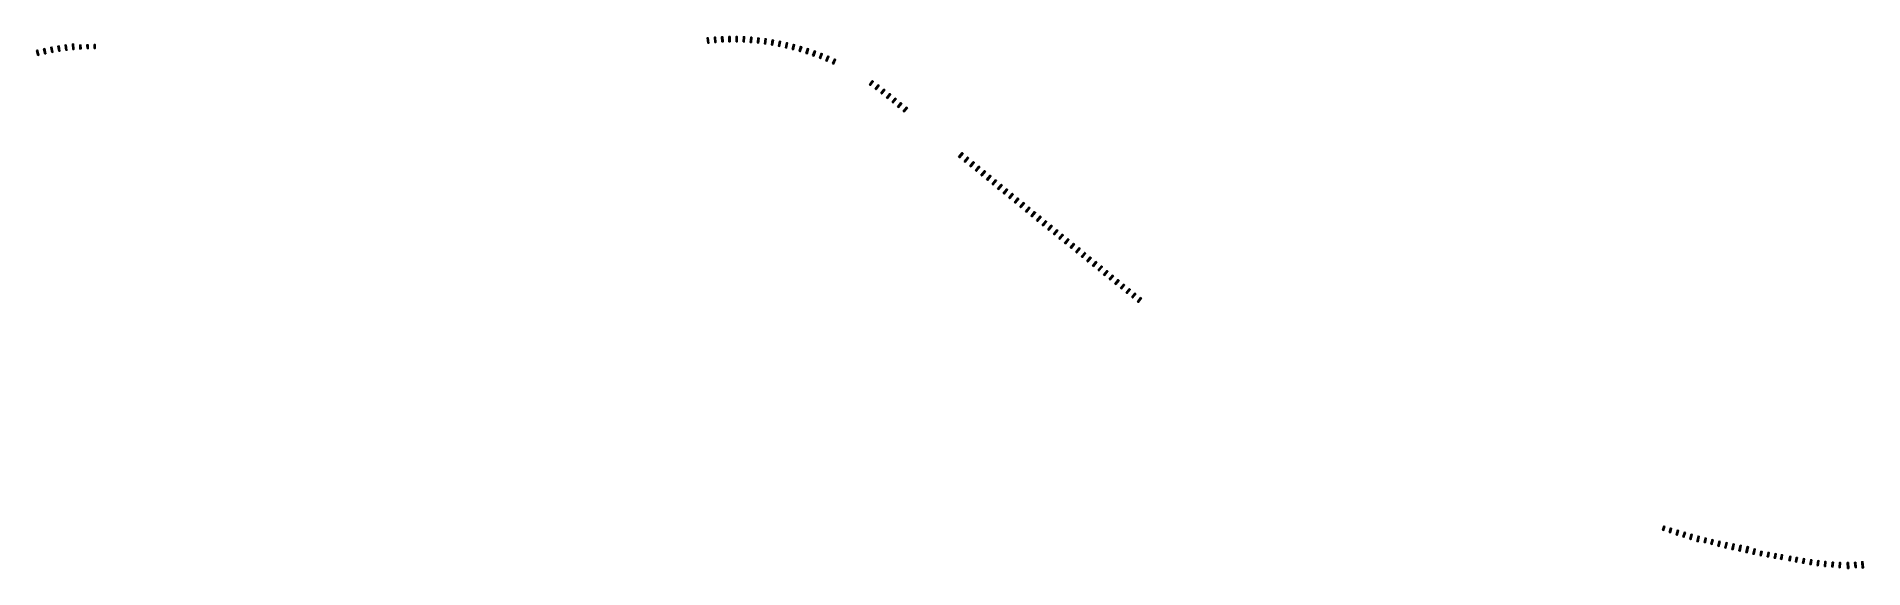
# Model space of a CAD drawing. Header units: metres. Extents: x 3564775 to 3571133, y 5363173 to 5365024.
import ezdxf

# ---------------------------------------------------------------- set-up
doc = ezdxf.new("R2010")
doc.units = ezdxf.units.M
doc.layers.add('LINIEN', color=6, linetype='Continuous')
doc.layers.add('RECHTECKE', color=3, linetype='Continuous')

msp = doc.modelspace()

# ---------------------------------------------------------------- linework, layer by layer
at = {"layer": 'LINIEN'}
for p, q in [((3564780.8, 5364958.6), (3564776.6, 5364976.5)), ((3564805, 5364964.1), (3564801.2, 5364982.1)), ((3564829.3, 5364968.9), (3564826, 5364987)), ((3564853.8, 5364973.1), (3564850.9, 5364991.2)), ((3564878.3, 5364976.4), (3564876.2, 5364994.8)), ((3564902.9, 5364979), (3564901.3, 5364998.2)), ((3564927.7, 5364980.9), (3564926.8, 5364994.4)), ((3564952.5, 5364982.2), (3564951.9, 5364995.7)), ((3564977.2, 5364982.8), (3564977.2, 5364996.3)), ((3567112.6, 5365001.4), (3567110.4, 5365019.3)), ((3567137, 5365003.7), (3567135.7, 5365021.7)), ((3567161.7, 5365005.3), (3567160.9, 5365023.3)), ((3567186.5, 5365006.1), (3567186.1, 5365024.1)), ((3567211.3, 5365006.2), (3567211.4, 5365024.2)), ((3567235.8, 5365005.4), (3567236.8, 5365023.3)), ((3567260.5, 5365003.8), (3567262, 5365021.6)), ((3567285.2, 5365001.5), (3567287.1, 5365019.2)), ((3567309.8, 5364998.4), (3567312.1, 5365016.1)), ((3567334.1, 5364994.6), (3567337.2, 5365012.2)), ((3567358.5, 5364990.1), (3567362, 5365007.6)), ((3567382.7, 5364984.9), (3567386.6, 5365002.3)), ((3567406.8, 5364979), (3567411.1, 5364996.3)), ((3567430.5, 5364972.4), (3567435.6, 5364989.4)), ((3567454.2, 5364965.1), (3567459.6, 5364981.9)), ((3567477.6, 5364957), (3567483.5, 5364973.7)), ((3567500.8, 5364948.4), (3567507.1, 5364964.9)), ((3567523.6, 5364939), (3567530.6, 5364955.2)), ((3567546.2, 5364928.9), (3567553.6, 5364944.9)), ((3567674.7, 5364855), (3567685, 5364869.4)), ((3567694.9, 5364840.5), (3567705.4, 5364854.7)), ((3567714.8, 5364825.6), (3567725.5, 5364839.6)), ((3567734.3, 5364810.1), (3567745.3, 5364824.1)), ((3567753.7, 5364794.5), (3567765, 5364808.4)), ((3567772.9, 5364778.8), (3567784.3, 5364792.8)), ((3567792.4, 5364762.8), (3567803.8, 5364776.9)), ((3567985.4, 5364603.9), (3567997.7, 5364619)), ((3568004.8, 5364588), (3568017.1, 5364603.1)), ((3568024.2, 5364572.2), (3568036.5, 5364587.4)), ((3568043.5, 5364556.5), (3568055.9, 5364571.6)), ((3568062.9, 5364540.7), (3568075.2, 5364555.8)), ((3568082.3, 5364524.9), (3568094.6, 5364540)), ((3568101.7, 5364509.1), (3568114, 5364524.2)), ((3568121.1, 5364493.3), (3568133.4, 5364508.4)), ((3568140.4, 5364477.5), (3568152.8, 5364492.7)), ((3568159.8, 5364461.7), (3568172.2, 5364476.8)), ((3568179.2, 5364445.9), (3568191.6, 5364461.1)), ((3568198.6, 5364430.1), (3568210.9, 5364445.3)), ((3568218, 5364414.4), (3568230.3, 5364429.5)), ((3568237.4, 5364398.6), (3568249.7, 5364413.7)), ((3568256.8, 5364382.8), (3568269.1, 5364397.9)), ((3568276.2, 5364367), (3568288.5, 5364382.1)), ((3568295.6, 5364351.2), (3568307.9, 5364366.3)), ((3568315, 5364335.5), (3568327.2, 5364350.5)), ((3568334.5, 5364319.8), (3568346.6, 5364334.8)), ((3568353.9, 5364304.1), (3568366, 5364319)), ((3568373.3, 5364288.4), (3568385.4, 5364303.2)), ((3568392.8, 5364272.7), (3568404.8, 5364287.4)), ((3568412.2, 5364257), (3568424.2, 5364271.6)), ((3568431.7, 5364241.3), (3568443.5, 5364255.8)), ((3568451.1, 5364225.5), (3568462.9, 5364240)), ((3568470.6, 5364209.8), (3568482.3, 5364224.2)), ((3568490.1, 5364194.2), (3568501.7, 5364208.5)), ((3568509.5, 5364178.5), (3568521.1, 5364192.7)), ((3568529, 5364162.8), (3568540.5, 5364176.8)), ((3568548.5, 5364147.1), (3568559.9, 5364161.1)), ((3568568, 5364131.4), (3568579.3, 5364145.5)), ((3568587.7, 5364115.8), (3568598.8, 5364130)), ((3568607.3, 5364100.2), (3568618.5, 5364114.6)), ((3570435.2, 5363306), (3570439.5, 5363320.1)), ((3570458.8, 5363297.7), (3570463.4, 5363312.8)), ((3570482.3, 5363289.2), (3570487.3, 5363305.6)), ((3570506.3, 5363282.3), (3570511.3, 5363298.7)), ((3570530, 5363274.4), (3570535.3, 5363291.6)), ((3570555, 5363266.7), (3570559.3, 5363285.1)), ((3570580.7, 5363263.6), (3570583.5, 5363278.7)), ((3570603.3, 5363257.1), (3570607.7, 5363272.8)), ((3570627.8, 5363250.5), (3570632.1, 5363267.3)), ((3570652.4, 5363244.6), (3570656.6, 5363262.4)), ((3570676.9, 5363239), (3570681.2, 5363258)), ((3570701.2, 5363233.7), (3570705.8, 5363253.7)), ((3570725.7, 5363228.2), (3570730.3, 5363249.3)), ((3570750.3, 5363222.7), (3570754, 5363240.8)), ((3570775, 5363217.9), (3570777.9, 5363232.8)), ((3570800, 5363213.3), (3570802.7, 5363228.7)), ((3570824.5, 5363208.8), (3570827.3, 5363224.3)), ((3570846.5, 5363204.9), (3570849.2, 5363220.4)), ((3570875.3, 5363200), (3570878.1, 5363215.2)), ((3570898.1, 5363195.7), (3570900.9, 5363211.1)), ((3570922.8, 5363191.4), (3570925.6, 5363207.1)), ((3570948.5, 5363187), (3570951.1, 5363203.3)), ((3570973.2, 5363183.1), (3570975.5, 5363200.1)), ((3570999, 5363180.3), (3571000.4, 5363197.2)), ((3571024.7, 5363178.2), (3571026, 5363194.9)), ((3571105.5, 5363176.1), (3571103.9, 5363194.4)), ((3571130.8, 5363174.6), (3571128.8, 5363196.5)), ((3571049.8, 5363175.8), (3571051, 5363193.4)), ((3571079.5, 5363173.2), (3571078.3, 5363193.5))]:
    msp.add_line(p, q, dxfattribs=at)
at = {"layer": 'RECHTECKE'}
for points in [[(3564778.8, 5364958.1), (3564774.6, 5364976), (3564778.5, 5364976.9), (3564782.7, 5364959), (3564778.8, 5364958.1)], [(3564803, 5364963.7), (3564799.2, 5364981.7), (3564803.2, 5364982.5), (3564806.9, 5364964.5), (3564803, 5364963.7)], [(3564827.4, 5364968.5), (3564824, 5364986.6), (3564827.9, 5364987.4), (3564831.3, 5364969.3), (3564827.4, 5364968.5)], [(3564851.8, 5364972.7), (3564848.9, 5364990.9), (3564852.9, 5364991.5), (3564855.8, 5364973.4), (3564851.8, 5364972.7)], [(3564876.3, 5364976.2), (3564874.2, 5364994.6), (3564878.2, 5364995.1), (3564880.2, 5364976.6), (3564876.3, 5364976.2)], [(3564901, 5364978.8), (3564899.3, 5364998.1), (3564903.2, 5364998.4), (3564904.9, 5364979.2), (3564901, 5364978.8)], [(3564925.7, 5364980.8), (3564924.8, 5364994.3), (3564928.8, 5364994.6), (3564929.7, 5364981.1), (3564925.7, 5364980.8)], [(3564950.5, 5364982.1), (3564949.9, 5364995.6), (3564953.9, 5364995.8), (3564954.5, 5364982.3), (3564950.5, 5364982.1)], [(3564975.2, 5364982.8), (3564975.2, 5364996.3), (3564979.2, 5364996.3), (3564979.2, 5364982.8), (3564975.2, 5364982.8)], [(3567110.6, 5365001.2), (3567108.4, 5365019.1), (3567112.4, 5365019.6), (3567114.6, 5365001.6), (3567110.6, 5365001.2)], [(3567135, 5365003.6), (3567133.7, 5365021.6), (3567137.7, 5365021.8), (3567139, 5365003.9), (3567135, 5365003.6)], [(3567159.7, 5365005.2), (3567158.9, 5365023.2), (3567162.9, 5365023.4), (3567163.7, 5365005.4), (3567159.7, 5365005.2)], [(3567184.5, 5365006.1), (3567184.1, 5365024.1), (3567188.1, 5365024.2), (3567188.5, 5365006.2), (3567184.5, 5365006.1)], [(3567209.3, 5365006.2), (3567209.4, 5365024.2), (3567213.4, 5365024.1), (3567213.3, 5365006.2), (3567209.3, 5365006.2)], [(3567233.8, 5365005.5), (3567234.8, 5365023.4), (3567238.8, 5365023.2), (3567237.8, 5365005.3), (3567233.8, 5365005.5)], [(3567258.5, 5365004), (3567260, 5365021.8), (3567264, 5365021.5), (3567262.5, 5365003.6), (3567258.5, 5365004)], [(3567283.2, 5365001.7), (3567285.1, 5365019.5), (3567289, 5365019), (3567287.2, 5365001.3), (3567283.2, 5365001.7)], [(3567307.8, 5364998.7), (3567310.1, 5365016.4), (3567314.1, 5365015.9), (3567311.8, 5364998.2), (3567307.8, 5364998.7)], [(3567332.1, 5364995), (3567335.2, 5365012.5), (3567339.1, 5365011.8), (3567336, 5364994.3), (3567332.1, 5364995)], [(3567356.5, 5364990.5), (3567360, 5365008), (3567363.9, 5365007.2), (3567360.4, 5364989.7), (3567356.5, 5364990.5)], [(3567380.8, 5364985.4), (3567384.7, 5365002.7), (3567388.6, 5365001.8), (3567384.7, 5364984.5), (3567380.8, 5364985.4)], [(3567404.8, 5364979.5), (3567409.2, 5364996.7), (3567413, 5364995.8), (3567408.7, 5364978.5), (3567404.8, 5364979.5)], [(3567428.5, 5364973), (3567433.6, 5364990), (3567437.5, 5364988.8), (3567432.4, 5364971.8), (3567428.5, 5364973)], [(3567452.3, 5364965.7), (3567457.7, 5364982.5), (3567461.5, 5364981.3), (3567456.1, 5364964.4), (3567452.3, 5364965.7)], [(3567475.7, 5364957.7), (3567481.6, 5364974.4), (3567485.4, 5364973.1), (3567479.5, 5364956.4), (3567475.7, 5364957.7)], [(3567499, 5364949.1), (3567505.2, 5364965.6), (3567509, 5364964.2), (3567502.7, 5364947.6), (3567499, 5364949.1)], [(3567521.7, 5364939.8), (3567528.7, 5364956), (3567532.4, 5364954.4), (3567525.4, 5364938.2), (3567521.7, 5364939.8)], [(3567544.4, 5364929.8), (3567551.8, 5364945.7), (3567555.4, 5364944.1), (3567548.1, 5364928.1), (3567544.4, 5364929.8)], [(3567673.1, 5364856.2), (3567683.4, 5364870.5), (3567686.6, 5364868.2), (3567676.4, 5364853.8), (3567673.1, 5364856.2)], [(3567693.3, 5364841.7), (3567703.8, 5364855.9), (3567707, 5364853.5), (3567696.5, 5364839.3), (3567693.3, 5364841.7)], [(3567713.2, 5364826.8), (3567723.9, 5364840.8), (3567727.1, 5364838.3), (3567716.4, 5364824.4), (3567713.2, 5364826.8)], [(3567732.8, 5364811.4), (3567743.8, 5364825.4), (3567746.9, 5364822.9), (3567735.9, 5364808.9), (3567732.8, 5364811.4)], [(3567752.1, 5364795.8), (3567763.4, 5364809.7), (3567766.5, 5364807.2), (3567755.3, 5364793.2), (3567752.1, 5364795.8)], [(3567771.4, 5364780.1), (3567782.7, 5364794.1), (3567785.8, 5364791.5), (3567774.5, 5364777.6), (3567771.4, 5364780.1)], [(3567790.8, 5364764.1), (3567802.3, 5364778.2), (3567805.4, 5364775.6), (3567793.9, 5364761.6), (3567790.8, 5364764.1)], [(3567983.8, 5364605.1), (3567996.1, 5364620.2), (3567999.2, 5364617.7), (3567986.9, 5364602.6), (3567983.8, 5364605.1)], [(3568003.2, 5364589.3), (3568015.5, 5364604.4), (3568018.6, 5364601.9), (3568006.3, 5364586.8), (3568003.2, 5364589.3)], [(3568022.6, 5364573.5), (3568034.9, 5364588.6), (3568038, 5364586.1), (3568025.7, 5364571), (3568022.6, 5364573.5)], [(3568042, 5364557.7), (3568054.3, 5364572.8), (3568057.4, 5364570.3), (3568045.1, 5364555.2), (3568042, 5364557.7)], [(3568061.3, 5364541.9), (3568073.7, 5364557.1), (3568076.8, 5364554.6), (3568064.4, 5364539.4), (3568061.3, 5364541.9)], [(3568080.8, 5364526.1), (3568093.1, 5364541.3), (3568096.2, 5364538.7), (3568083.9, 5364523.6), (3568080.8, 5364526.1)], [(3568100.1, 5364510.3), (3568112.5, 5364525.5), (3568115.6, 5364523), (3568103.2, 5364507.8), (3568100.1, 5364510.3)], [(3568119.5, 5364494.5), (3568131.9, 5364509.7), (3568135, 5364507.2), (3568122.6, 5364492), (3568119.5, 5364494.5)], [(3568138.9, 5364478.8), (3568151.2, 5364493.9), (3568154.3, 5364491.4), (3568142, 5364476.2), (3568138.9, 5364478.8)], [(3568158.3, 5364463), (3568170.6, 5364478.1), (3568173.7, 5364475.6), (3568161.4, 5364460.4), (3568158.3, 5364463)], [(3568177.7, 5364447.2), (3568190, 5364462.3), (3568193.1, 5364459.8), (3568180.8, 5364444.6), (3568177.7, 5364447.2)], [(3568197.1, 5364431.4), (3568209.4, 5364446.5), (3568212.5, 5364444), (3568200.2, 5364428.9), (3568197.1, 5364431.4)], [(3568216.4, 5364415.6), (3568228.8, 5364430.8), (3568231.9, 5364428.2), (3568219.5, 5364413.1), (3568216.4, 5364415.6)], [(3568235.8, 5364399.8), (3568248.2, 5364415), (3568251.3, 5364412.4), (3568238.9, 5364397.3), (3568235.8, 5364399.8)], [(3568255.2, 5364384), (3568267.5, 5364399.2), (3568270.6, 5364396.7), (3568258.3, 5364381.5), (3568255.2, 5364384)], [(3568274.6, 5364368.3), (3568286.9, 5364383.4), (3568290, 5364380.9), (3568277.7, 5364365.7), (3568274.6, 5364368.3)], [(3568294, 5364352.5), (3568306.3, 5364367.6), (3568309.4, 5364365.1), (3568297.1, 5364350), (3568294, 5364352.5)], [(3568313.4, 5364336.8), (3568325.7, 5364351.8), (3568328.8, 5364349.3), (3568316.5, 5364334.3), (3568313.4, 5364336.8)], [(3568332.9, 5364321.1), (3568345.1, 5364336), (3568348.2, 5364333.5), (3568336, 5364318.5), (3568332.9, 5364321.1)], [(3568352.3, 5364305.4), (3568364.5, 5364320.2), (3568367.6, 5364317.7), (3568355.4, 5364302.8), (3568352.3, 5364305.4)], [(3568371.8, 5364289.6), (3568383.8, 5364304.4), (3568386.9, 5364301.9), (3568374.9, 5364287.1), (3568371.8, 5364289.6)], [(3568391.2, 5364273.9), (3568403.2, 5364288.7), (3568406.3, 5364286.1), (3568394.3, 5364271.4), (3568391.2, 5364273.9)], [(3568410.7, 5364258.2), (3568422.6, 5364272.9), (3568425.7, 5364270.3), (3568413.8, 5364255.7), (3568410.7, 5364258.2)], [(3568430.1, 5364242.5), (3568442, 5364257.1), (3568445.1, 5364254.5), (3568433.2, 5364240), (3568430.1, 5364242.5)], [(3568449.5, 5364226.7), (3568461.4, 5364241.3), (3568464.5, 5364238.7), (3568452.6, 5364224.2), (3568449.5, 5364226.7)], [(3568469.1, 5364211.1), (3568480.8, 5364225.5), (3568483.9, 5364223), (3568472.2, 5364208.6), (3568469.1, 5364211.1)], [(3568488.5, 5364195.4), (3568500.2, 5364209.7), (3568503.3, 5364207.2), (3568491.6, 5364192.9), (3568488.5, 5364195.4)], [(3568508, 5364179.7), (3568519.5, 5364193.9), (3568522.6, 5364191.4), (3568511.1, 5364177.2), (3568508, 5364179.7)], [(3568527.5, 5364164), (3568538.9, 5364178.1), (3568542, 5364175.6), (3568530.6, 5364161.5), (3568527.5, 5364164)], [(3568546.9, 5364148.4), (3568558.3, 5364162.4), (3568561.4, 5364159.9), (3568550, 5364145.8), (3568546.9, 5364148.4)], [(3568566.5, 5364132.6), (3568577.7, 5364146.7), (3568580.9, 5364144.2), (3568569.6, 5364130.1), (3568566.5, 5364132.6)], [(3568586.1, 5364117), (3568597.3, 5364131.2), (3568600.4, 5364128.7), (3568589.2, 5364114.5), (3568586.1, 5364117)], [(3568605.7, 5364101.4), (3568616.9, 5364115.8), (3568620.1, 5364113.4), (3568608.9, 5364098.9), (3568605.7, 5364101.4)], [(3570433.3, 5363306.6), (3570437.6, 5363320.7), (3570441.5, 5363319.5), (3570437.1, 5363305.4), (3570433.3, 5363306.6)], [(3570456.9, 5363298.3), (3570461.5, 5363313.4), (3570465.3, 5363312.2), (3570460.7, 5363297.1), (3570456.9, 5363298.3)], [(3570480.4, 5363289.7), (3570485.4, 5363306.2), (3570489.3, 5363305.1), (3570484.2, 5363288.6), (3570480.4, 5363289.7)], [(3570504.4, 5363282.9), (3570509.4, 5363299.3), (3570513.2, 5363298.1), (3570508.2, 5363281.7), (3570504.4, 5363282.9)], [(3570528.1, 5363275), (3570533.3, 5363292.2), (3570537.2, 5363291), (3570531.9, 5363273.8), (3570528.1, 5363275)], [(3570553.1, 5363267.2), (3570557.4, 5363285.6), (3570561.3, 5363284.6), (3570557, 5363266.3), (3570553.1, 5363267.2)], [(3570578.7, 5363263.9), (3570581.5, 5363279.1), (3570585.5, 5363278.4), (3570582.6, 5363263.2), (3570578.7, 5363263.9)], [(3570601.4, 5363257.7), (3570605.8, 5363273.4), (3570609.7, 5363272.3), (3570605.3, 5363256.6), (3570601.4, 5363257.7)], [(3570625.9, 5363251), (3570630.2, 5363267.8), (3570634, 5363266.9), (3570629.7, 5363250), (3570625.9, 5363251)], [(3570650.5, 5363245.1), (3570654.6, 5363262.9), (3570658.5, 5363261.9), (3570654.4, 5363244.2), (3570650.5, 5363245.1)], [(3570674.9, 5363239.5), (3570679.2, 5363258.4), (3570683.1, 5363257.6), (3570678.8, 5363238.6), (3570674.9, 5363239.5)], [(3570699.3, 5363234.1), (3570703.8, 5363254.1), (3570707.7, 5363253.2), (3570703.2, 5363233.2), (3570699.3, 5363234.1)], [(3570723.7, 5363228.6), (3570728.4, 5363249.7), (3570732.3, 5363248.9), (3570727.6, 5363227.7), (3570723.7, 5363228.6)], [(3570748.3, 5363223.2), (3570752.1, 5363241.2), (3570756, 5363240.4), (3570752.2, 5363222.3), (3570748.3, 5363223.2)], [(3570773, 5363218.3), (3570776, 5363233.2), (3570779.9, 5363232.4), (3570777, 5363217.5), (3570773, 5363218.3)], [(3570798, 5363213.7), (3570800.7, 5363229), (3570804.7, 5363228.3), (3570801.9, 5363213), (3570798, 5363213.7)], [(3570822.5, 5363209.1), (3570825.3, 5363224.6), (3570829.2, 5363223.9), (3570826.5, 5363208.4), (3570822.5, 5363209.1)], [(3570844.5, 5363205.2), (3570847.3, 5363220.7), (3570851.2, 5363220), (3570848.5, 5363204.5), (3570844.5, 5363205.2)], [(3570873.4, 5363200.3), (3570876.1, 5363215.6), (3570880, 5363214.9), (3570877.3, 5363199.6), (3570873.4, 5363200.3)], [(3570896.2, 5363196), (3570898.9, 5363211.5), (3570902.9, 5363210.8), (3570900.1, 5363195.3), (3570896.2, 5363196)], [(3570920.9, 5363191.8), (3570923.6, 5363207.5), (3570927.6, 5363206.8), (3570924.8, 5363191.1), (3570920.9, 5363191.8)], [(3570946.5, 5363187.3), (3570949.1, 5363203.7), (3570953, 5363203), (3570950.4, 5363186.6), (3570946.5, 5363187.3)], [(3570971.2, 5363183.3), (3570973.5, 5363200.4), (3570977.5, 5363199.8), (3570975.2, 5363182.8), (3570971.2, 5363183.3)], [(3570997, 5363180.5), (3570998.4, 5363197.4), (3571002.4, 5363197), (3571001, 5363180.1), (3570997, 5363180.5)], [(3571022.7, 5363178.4), (3571024, 5363195), (3571028, 5363194.7), (3571026.7, 5363178.1), (3571022.7, 5363178.4)], [(3571047.8, 5363175.9), (3571049, 5363193.6), (3571053, 5363193.3), (3571051.8, 5363175.6), (3571047.8, 5363175.9)], [(3571077.5, 5363173.1), (3571076.3, 5363193.3), (3571080.3, 5363193.6), (3571081.5, 5363173.3), (3571077.5, 5363173.1)], [(3571103.5, 5363175.9), (3571101.9, 5363194.3), (3571105.9, 5363194.6), (3571107.5, 5363176.3), (3571103.5, 5363175.9)], [(3571128.8, 5363174.4), (3571126.8, 5363196.3), (3571130.8, 5363196.7), (3571132.8, 5363174.8), (3571128.8, 5363174.4)]]:
    msp.add_lwpolyline(points, dxfattribs=at)

doc.saveas('drawing.dxf')
